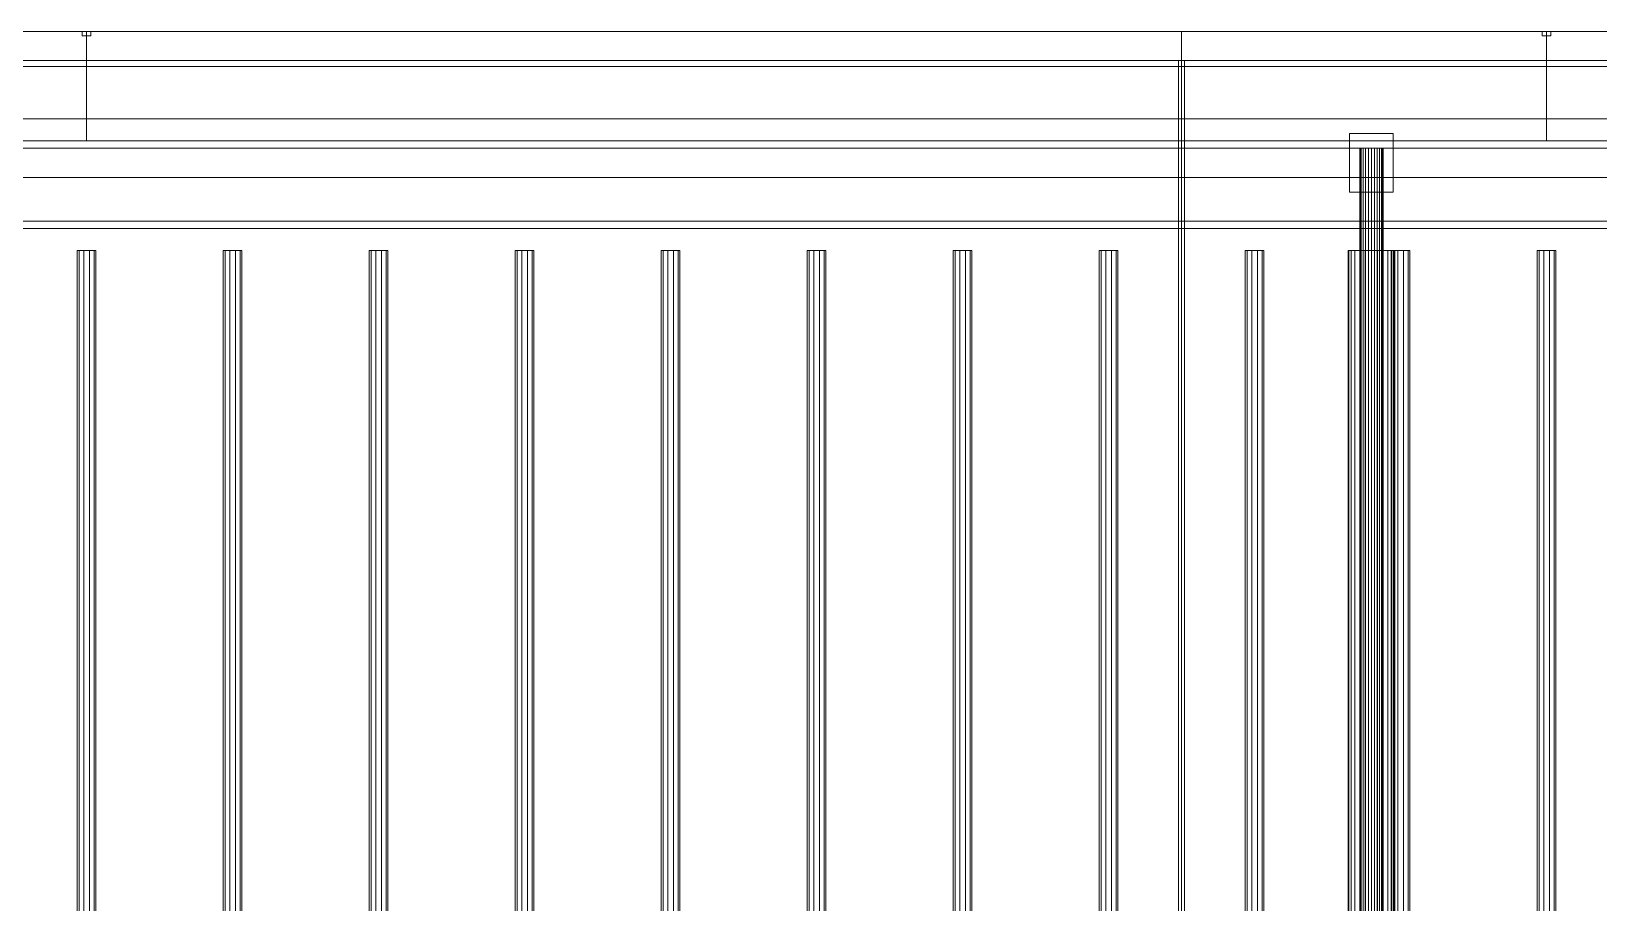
# Model space of a CAD drawing. Header units: millimetres. Extents: x -1970 to 59977, y -50268 to 6837.
# Drawn here: x 39801 to 40875, y -17196 to -16600 of the extents above; entities that cross this region are included whole.
import ezdxf

# ---------------------------------------------------------------- set-up
doc = ezdxf.new("R2010")
doc.units = ezdxf.units.MM
doc.layers.add('superior_secador', color=7, linetype='Continuous', lineweight=0)

msp = doc.modelspace()

# ---------------------------------------------------------------- linework, layer by layer
at = {"layer": 'superior_secador'}
for p, q in [((38839.253, -16600), (39839.253, -16600)), ((38839.253, -16600), (58839.253, -16600)), ((39589.253, -16600), (40589.253, -16600)), ((39836.253, -16603), (39836.253, -16600)), ((39836.253, -16600), (39842.253, -16600)), ((39842.253, -16603), (39836.253, -16603)), ((39839.253, -16600), (39839.253, -16675)), ((39839.253, -16600), (40839.253, -16600)), ((39842.253, -16600), (39842.253, -16603)), ((40589.253, -16600), (40589.253, -19400)), ((40589.253, -16600), (41589.253, -16600)), ((40836.253, -16603), (40836.253, -16600)), ((40836.253, -16600), (40842.253, -16600)), ((40842.253, -16603), (40836.253, -16603)), ((40839.253, -16600), (40839.253, -16675)), ((40839.253, -16600), (41839.253, -16600)), ((40842.253, -16600), (40842.253, -16603)), ((58839.253, -16620), (38839.253, -16620)), ((58839.253, -16624), (38839.253, -16624)), ((40587.253, -19380), (40587.253, -16620)), ((40587.253, -16620), (40591.253, -16620)), ((40591.253, -16620), (40591.253, -19380)), ((39189.253, -16660), (58489.253, -16660)), ((40704.253, -16710), (40704.253, -16670)), ((40704.253, -16670), (40734.253, -16670)), ((40734.253, -16670), (40734.253, -16710)), ((39839.253, -16675), (38839.253, -16675)), ((38839.253, -16675), (58839.253, -16675)), ((58839.253, -16680), (38839.253, -16680)), ((40839.253, -16675), (39839.253, -16675)), ((40711.526, -16680), (40711.253, -16680)), ((40711.253, -16680), (40711.253, -19320)), ((40712.325, -16680), (40711.526, -16680)), ((40711.526, -16680), (40711.526, -19320)), ((40713.596, -16680), (40712.325, -16680)), ((40712.325, -16680), (40712.325, -19320)), ((40715.253, -16680), (40713.596, -16680)), ((40713.596, -16680), (40713.596, -19320)), ((40717.182, -16680), (40715.253, -16680)), ((40715.253, -16680), (40715.253, -19320)), ((40719.253, -16680), (40717.182, -16680)), ((40717.182, -16680), (40717.182, -19320)), ((40721.324, -16680), (40719.253, -16680)), ((40719.253, -16680), (40719.253, -19320)), ((40723.253, -16680), (40721.324, -16680)), ((40721.324, -16680), (40721.324, -19320)), ((40724.91, -16680), (40723.253, -16680)), ((40723.253, -16680), (40723.253, -19320)), ((40726.181, -16680), (40724.91, -16680)), ((40724.91, -16680), (40724.91, -19320)), ((40726.98, -16680), (40726.181, -16680)), ((40726.181, -16680), (40726.181, -19320)), ((40726.98, -16680), (40727.253, -16680)), ((40726.98, -16680), (40726.98, -19320)), ((40727.253, -19320), (40727.253, -16680)), ((41839.253, -16675), (40839.253, -16675)), ((58489.253, -16700), (39189.253, -16700)), ((40734.253, -16710), (40704.253, -16710)), ((38839.253, -16730), (58839.253, -16730)), ((58839.253, -16735), (38839.253, -16735)), ((39834.116, -16750), (39832.903, -16750)), ((39832.903, -16750), (39832.903, -19250)), ((39837.291, -16750), (39834.116, -16750)), ((39834.116, -16750), (39834.116, -19250)), ((39841.215, -16750), (39837.291, -16750)), ((39837.291, -16750), (39837.291, -19250)), ((39844.39, -16750), (39841.215, -16750)), ((39841.215, -16750), (39841.215, -19250)), ((39844.39, -16750), (39845.603, -16750)), ((39844.39, -16750), (39844.39, -19250)), ((39845.603, -19250), (39845.603, -16750)), ((39934.116, -16750), (39932.903, -16750)), ((39932.903, -16750), (39932.903, -19250)), ((39937.291, -16750), (39934.116, -16750)), ((39934.116, -16750), (39934.116, -19250)), ((39941.215, -16750), (39937.291, -16750)), ((39937.291, -16750), (39937.291, -19250)), ((39944.39, -16750), (39941.215, -16750)), ((39941.215, -16750), (39941.215, -19250)), ((39944.39, -16750), (39945.603, -16750)), ((39944.39, -16750), (39944.39, -19250)), ((39945.603, -19250), (39945.603, -16750)), ((40034.116, -16750), (40032.903, -16750)), ((40032.903, -16750), (40032.903, -19250)), ((40037.291, -16750), (40034.116, -16750)), ((40034.116, -16750), (40034.116, -19250)), ((40041.215, -16750), (40037.291, -16750)), ((40037.291, -16750), (40037.291, -19250)), ((40044.39, -16750), (40041.215, -16750)), ((40041.215, -16750), (40041.215, -19250)), ((40044.39, -16750), (40045.603, -16750)), ((40044.39, -16750), (40044.39, -19250)), ((40045.603, -19250), (40045.603, -16750)), ((40134.116, -16750), (40132.903, -16750)), ((40132.903, -16750), (40132.903, -19250)), ((40137.291, -16750), (40134.116, -16750)), ((40134.116, -16750), (40134.116, -19250)), ((40141.215, -16750), (40137.291, -16750)), ((40137.291, -16750), (40137.291, -19250)), ((40144.39, -16750), (40141.215, -16750)), ((40141.215, -16750), (40141.215, -19250)), ((40144.39, -16750), (40145.603, -16750)), ((40144.39, -16750), (40144.39, -19250)), ((40145.603, -19250), (40145.603, -16750)), ((40234.116, -16750), (40232.903, -16750)), ((40232.903, -16750), (40232.903, -19250)), ((40237.291, -16750), (40234.116, -16750)), ((40234.116, -16750), (40234.116, -19250)), ((40241.215, -16750), (40237.291, -16750)), ((40237.291, -16750), (40237.291, -19250)), ((40244.39, -16750), (40241.215, -16750)), ((40241.215, -16750), (40241.215, -19250)), ((40244.39, -16750), (40245.603, -16750)), ((40244.39, -16750), (40244.39, -19250)), ((40245.603, -19250), (40245.603, -16750)), ((40334.116, -16750), (40332.903, -16750)), ((40332.903, -16750), (40332.903, -19250)), ((40337.291, -16750), (40334.116, -16750)), ((40334.116, -16750), (40334.116, -19250)), ((40341.215, -16750), (40337.291, -16750)), ((40337.291, -16750), (40337.291, -19250)), ((40344.39, -16750), (40341.215, -16750)), ((40341.215, -16750), (40341.215, -19250)), ((40344.39, -16750), (40345.603, -16750)), ((40344.39, -16750), (40344.39, -19250)), ((40345.603, -19250), (40345.603, -16750)), ((40434.116, -16750), (40432.903, -16750)), ((40432.903, -16750), (40432.903, -19250)), ((40437.291, -16750), (40434.116, -16750)), ((40434.116, -16750), (40434.116, -19250)), ((40441.215, -16750), (40437.291, -16750)), ((40437.291, -16750), (40437.291, -19250)), ((40444.39, -16750), (40441.215, -16750)), ((40441.215, -16750), (40441.215, -19250)), ((40444.39, -16750), (40445.603, -16750)), ((40444.39, -16750), (40444.39, -19250)), ((40445.603, -19250), (40445.603, -16750)), ((40534.116, -16750), (40532.903, -16750)), ((40532.903, -16750), (40532.903, -19250)), ((40537.291, -16750), (40534.116, -16750)), ((40534.116, -16750), (40534.116, -19250)), ((40541.215, -16750), (40537.291, -16750)), ((40537.291, -16750), (40537.291, -19250)), ((40544.39, -16750), (40541.215, -16750)), ((40541.215, -16750), (40541.215, -19250)), ((40544.39, -16750), (40545.603, -16750)), ((40544.39, -16750), (40544.39, -19250)), ((40545.603, -19250), (40545.603, -16750)), ((40634.116, -16750), (40632.903, -16750)), ((40632.903, -16750), (40632.903, -19250)), ((40637.291, -16750), (40634.116, -16750)), ((40634.116, -16750), (40634.116, -19250)), ((40641.215, -16750), (40637.291, -16750)), ((40637.291, -16750), (40637.291, -19250)), ((40644.39, -16750), (40641.215, -16750)), ((40641.215, -16750), (40641.215, -19250)), ((40644.39, -16750), (40645.603, -16750)), ((40644.39, -16750), (40644.39, -19250)), ((40645.603, -19250), (40645.603, -16750)), ((40703.798, -16750), (40703.253, -16750)), ((40703.253, -16750), (40703.253, -19250)), ((40705.397, -16750), (40703.798, -16750)), ((40703.798, -16750), (40703.798, -19250)), ((40707.939, -16750), (40705.397, -16750)), ((40705.397, -16750), (40705.397, -19250)), ((40711.253, -16750), (40707.939, -16750)), ((40707.939, -16750), (40707.939, -19250)), ((40715.112, -16750), (40711.253, -16750)), ((40711.253, -16750), (40711.253, -19250)), ((40719.253, -16750), (40715.112, -16750)), ((40715.112, -16750), (40715.112, -19250)), ((40723.394, -16750), (40719.253, -16750)), ((40719.253, -16750), (40719.253, -19250)), ((40727.253, -16750), (40723.394, -16750)), ((40723.394, -16750), (40723.394, -19250)), ((40730.567, -16750), (40727.253, -16750)), ((40727.253, -16750), (40727.253, -19250)), ((40733.109, -16750), (40730.567, -16750)), ((40730.567, -16750), (40730.567, -19250)), ((40734.116, -16750), (40732.903, -16750)), ((40732.903, -16750), (40732.903, -19250)), ((40734.708, -16750), (40733.109, -16750)), ((40733.109, -16750), (40733.109, -19250)), ((40737.291, -16750), (40734.116, -16750)), ((40734.116, -16750), (40734.116, -19250)), ((40734.708, -16750), (40735.253, -16750)), ((40734.708, -16750), (40734.708, -19250)), ((40735.253, -19250), (40735.253, -16750)), ((40741.215, -16750), (40737.291, -16750)), ((40737.291, -16750), (40737.291, -19250)), ((40744.39, -16750), (40741.215, -16750)), ((40741.215, -16750), (40741.215, -19250)), ((40744.39, -16750), (40745.603, -16750)), ((40744.39, -16750), (40744.39, -19250)), ((40745.603, -19250), (40745.603, -16750)), ((40834.116, -16750), (40832.903, -16750)), ((40832.903, -16750), (40832.903, -19250)), ((40837.291, -16750), (40834.116, -16750)), ((40834.116, -16750), (40834.116, -19250)), ((40841.215, -16750), (40837.291, -16750)), ((40837.291, -16750), (40837.291, -19250)), ((40844.39, -16750), (40841.215, -16750)), ((40841.215, -16750), (40841.215, -19250)), ((40844.39, -16750), (40845.603, -16750)), ((40844.39, -16750), (40844.39, -19250)), ((40845.603, -19250), (40845.603, -16750))]:
    msp.add_line(p, q, dxfattribs=at)

doc.saveas('drawing.dxf')
